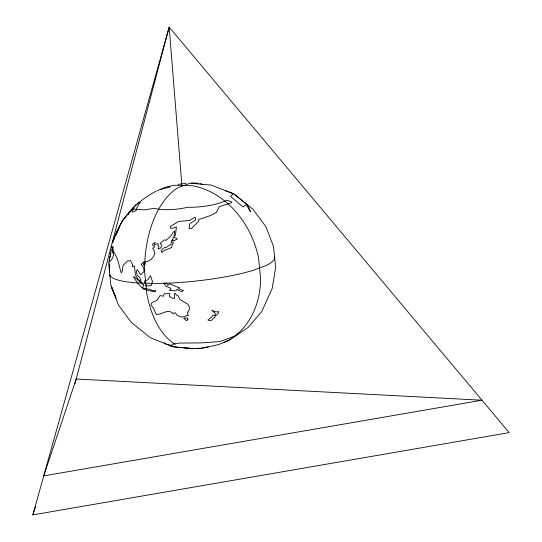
<?xml version="1.0" encoding="UTF-8"?>
<svg xmlns="http://www.w3.org/2000/svg" width="542" height="542" viewBox="0 0 542 542"><rect width="100%" height="100%" fill="white"/><g stroke="black" fill="none" stroke-linecap="round" stroke-linejoin="round"><path stroke-width="0.81" d="M110.541 254.659L110.792 253.134M109.193 261.427L108.576 264.252L109.721 263.907L109.586 272.497M111.456 249.022L108.976 261.894L110.819 260.58L112.77 257.741L113.542 254.903L113.339 252.037L112.458 252.884L112.39 248.324L113.021 246.596L112.912 248.995L113.21 250.648L113.827 250.844L113.773 252.199C118.447 258.331 118.84 266.061 121.3 272.999L122.465 270.709L122.939 265.539L127.458 261.095L130.602 260.607L132.539 264.625L132.492 266.84L134.491 265.851L135.364 274.787L138.176 279.625L141.205 281.867L139.612 277.321L137.397 275.343L136.205 272.348L137.146 269.577L140.683 274.672L144.05 271.481L143.623 267.653L141.198 264.435L144.023 261.806L143.528 265.255L144.741 265.289L145.29 261.813C149.904 261.454 153.488 257.789 154.775 253.493L153.962 251.217L154.152 249.93L152.62 248.372L154.626 246.712L154.734 246.007L152.695 245.607L152.83 243.683L155.256 242.498L154.355 243.853L154.917 244.774L157.004 243.649L158.284 244.049L157.939 245.628L158.833 246.068L158.623 248.012L157.918 248.866L160.012 248.636L161.834 245.858L160.222 243.344L164.47 239.781L165.832 240.411L170.615 236.332L173.25 232.206L174.727 230.831L174.002 236.258L175.391 235.336L176.421 227.01L173.467 228.107L170.527 228.155L170.235 226.556L178.677 221.407L189.436 220.506L195.181 217.105L195.737 219.822L189.856 223.71L189.063 228.717L191.583 228.453L198.101 221.868L198.778 219.524L210.94 215.384L216.495 212.41L219.124 206.766L231.949 202.572L230.75 201.394L226.895 200.337C214.517 205.621 201.041 207.41 187.661 207.288A33.563 11.287 -9.4 0 1 154.47 208.345L144.05 209.91L137.309 209.226L135.751 210.757L132.336 212.051L132.092 211.136L134.01 208.636L136.015 209.754L137.946 205.425L140.337 202.491L138.793 202.512L137.133 203.677M109.985 257.599L110.263 256.129M111.72 247.674L111.977 246.319M109.355 260.655L109.68 259.11M74.931 383.817L169.165 27.1L509.168 432.624L32.832 514.9L169.165 27.1L181.902 185.405M32.832 514.9L35.508 506.919M116.415 234.313L115.48 235.391L122.458 220.276L128.379 213.683L128.346 214.375L129.03 212.721L133.84 207.22L132.146 209.253M113.806 239.279C120.947 217.674 136.306 201.678 156.143 191.082M115.48 235.391C121.415 222.945 111.97 242.349 112.607 242.857L113.705 239.246L114.87 238.514M125.277 216.963L124.843 217.701L125.656 216.983M132.031 209.036L135.967 204.415M238.392 333.323L236.21 335.559L219.923 341.623L201.421 342.883L178.657 343.093L172.146 344.333L172.105 345.444L166.563 344.516L163.887 342.713M130.893 210.892L129.145 213.013M231.041 339.035L228.257 340.789L223.534 342.551M160.269 189.842L162.803 188.711L170.161 187.017M225.851 341.575L230.994 338.94L248.311 327.287L261.8 311.447L272.138 288.568L275.661 267.524L273.493 246.366L265.783 226.536L253.06 209.395L233.785 193.88L211.231 185.107L191.218 183.298M208.474 346.819L201.665 348.14M208.494 346.921L200.974 348.337L195.472 348.662M178.033 184.402L186.211 183.304M200.967 348.235L194.3 348.52A82.926 47.5 -88.2 0 1 190.994 348.784M181.76 347.591L173.115 346.677M183.386 347.72L193.128 348.486M193.135 348.587L178.494 347.436L173.094 346.778L169.517 345.715M172.403 346.46L150.561 337.896L131.293 322.382L118.562 305.241L110.853 285.41L108.773 265.065M225.804 190.899L231.752 192.938L232.789 194.524L230.425 196.279L243.019 206.956L246.021 204.693L247.003 205.533L249.876 211.095L250.817 211.895L247.328 204.747L233.839 193.792M110.019 274.74L110.311 276.23M199.984 183.67A82.926 47.5 -88.2 0 1 202.417 184.334M188.494 348.723A82.926 47.5 -88.2 0 1 185.181 348.276M175.229 344.366A82.926 47.5 -88.2 0 1 146.841 293.757L144.673 272.599A82.926 47.5 -88.2 0 1 177.83 187.81L190.052 183.257A82.926 47.5 -88.2 0 1 198.338 183.352M274.577 256.949A82.926 15.474 -5.9 0 1 265.648 265.702L253.426 270.255A82.926 15.474 -5.9 0 1 154.626 283.452L136.889 282.904A82.926 15.474 -5.9 0 1 109.769 274.835M157.038 190.947A82.926 66.192 69.6 0 1 175.073 185.262L192.81 185.811A82.926 66.192 69.6 0 1 258.453 257.396L260.621 278.554A82.926 66.192 69.6 0 1 231.603 338.31M227.315 340.83A82.926 66.192 69.6 0 1 209.28 346.521M173.054 242.288L173.02 243.961L172.119 244.638L171.807 247.281C168.772 249.516 164.26 249.11 161.99 252.565L161.103 250.993L161.245 250.323L164.301 247.633L165.872 247.545L171.123 244.232L171.462 240.526L173.115 239.042L173.149 237.477L173.86 236.922L177.458 238.9L174.531 240.485L172.471 240.357L173.054 242.288M218.385 311.731L218.27 313.445L216.068 315.424L214.646 312.863L211.732 310.18L216.034 311.955L218.385 311.731M187.878 312.002L187.573 314.224L188.474 315.458L185.926 315.796L184.415 316.806L180.31 316.792L176.536 314.875L175.493 312.849L174.28 312.883L173.122 314.048L172.552 312.944L169.443 311.304C164.761 311.257 161.069 314.563 156.313 314.468L153.433 308.134L150.9 304.95L151.916 302.639L157.139 300.153L160.127 295.539L163.481 296.23L164.151 293.798L169.883 293.615L169.307 296.413L172.234 298.012L174.524 298.513L174.653 293.459L175.323 293.439L176.231 294.868L178.047 295.736L179.985 299.557L187.81 304.17L189.51 307.348L189.077 310.309L187.878 312.002M215.208 315.593L214.842 317.741L213.216 318.1L211.793 320.268L209.09 320.424L207.877 319.97L211.624 317.063L213.142 315.051L215.208 315.593M143.508 284.943L142.858 287.592L141.638 287.558L136.713 281.867L133.508 276.555L134.836 277.219L143.508 284.943M152.397 281.508L151.272 285.593L146.177 285.946L144.348 281.088L147.831 279.828L150.5 275.695L152.397 281.508M76.205 378.993L43.726 475.91L481.994 400.213L76.205 378.993M118.197 229.781L116.063 234.578L119.057 227.897L118.197 229.781M179.226 287.816L178.738 288.784L183.44 290.505L182.004 291.623L178.826 290.614L177.295 289.272L175.723 290.837L169.287 290.288L170.906 289.34L170.791 288.249L165.805 286.196L163.718 283.127L166.475 283.256L167.837 285.465L169.504 283.744L179.226 287.816M187.884 319.685L186.36 320.688L183.724 318.113L187.424 318.039L187.884 319.685M115.947 297.883L112.228 289.232L111.367 286.007L115.947 297.883M155.33 290.79L152.221 290.695L149.748 289.313L142.715 288.242L142.925 288.933L148.4 290.573L155.418 291.643L155.33 290.79"/></g></svg>
